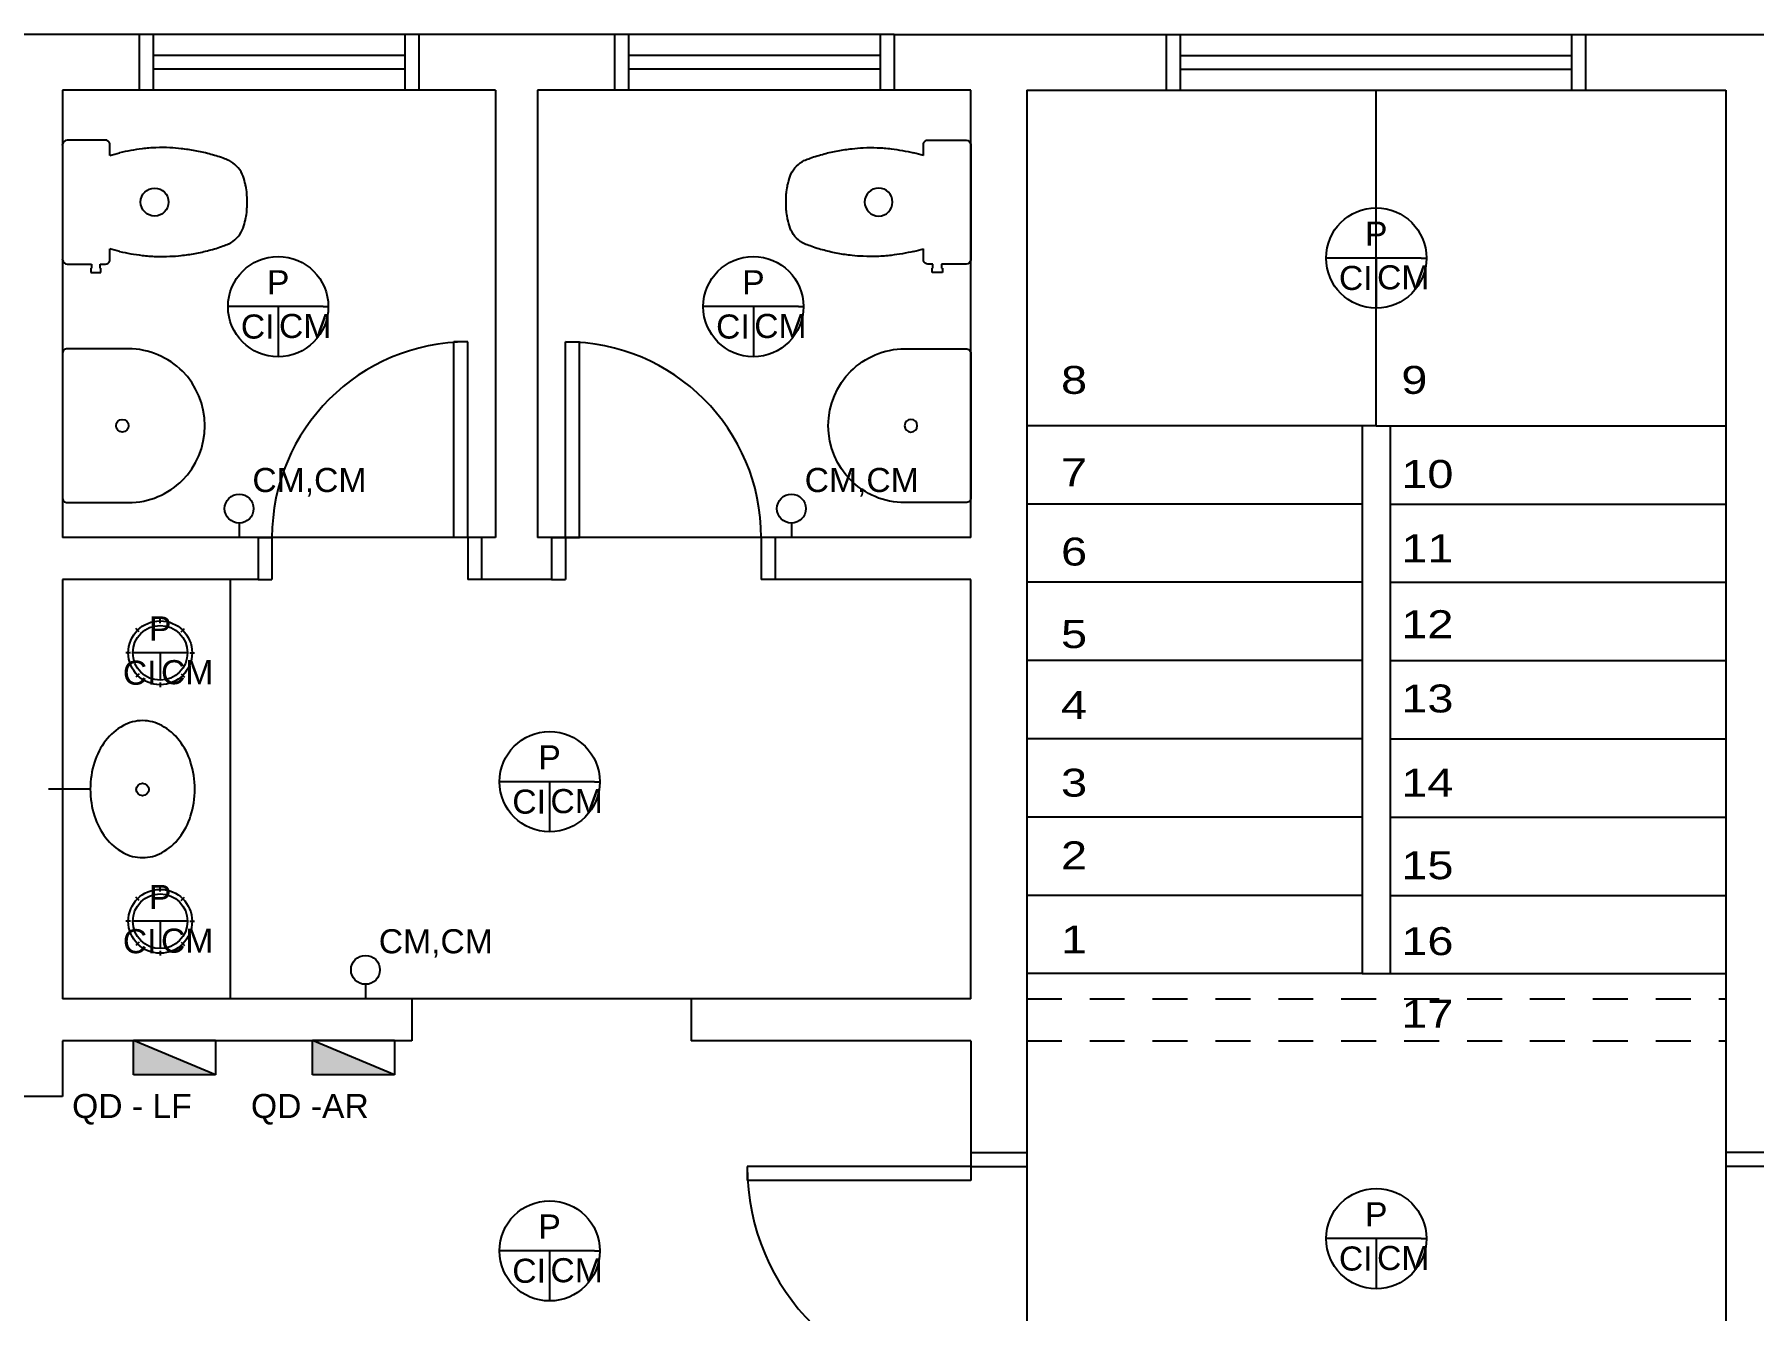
# Model space of a CAD drawing. Header units: millimetres. Extents: x 3257.7 to 3310.8, y 1679.5 to 1717.1.
# Drawn here: x 3265.9 to 3272.05, y 1696.57 to 1701.14 of the extents above; entities that cross this region are included whole.
import ezdxf
from ezdxf.enums import TextEntityAlignment as Align

# ---------------------------------------------------------------- set-up
doc = ezdxf.new("R2010")
doc.units = ezdxf.units.MM
doc.linetypes.add('HIDDEN2', pattern=[0.1875, 0.125, -0.0625])
for name, color, linetype in [('BLOCOS', 1, 'Continuous'), ('COTA', 1, 'Continuous'), ('ELETRODUTO LUMINÁRIA', 3, 'Continuous'), ('PAREDE', 4, 'Continuous'), ('PROJECAO', 1, 'HIDDEN2'), ('VISTA', 251, 'Continuous')]:
    doc.layers.add(name, color=color, linetype=linetype)
doc.layers.add('REDE ELETRICA', color=7, linetype='Continuous', lineweight=9)
doc.styles.add('GYN_Carimbo_Página', font='arial.ttf', dxfattribs={"height": 0.6})
doc.styles.add('GYN_Dispositivos', font='arial.ttf', dxfattribs={"height": 0.2})
doc.styles.get("Standard").update_dxf_attribs({"font": 'arial.ttf'})

# ---------------------------------------------------------------- blocks, each defined once
blk = doc.blocks.new('EP11')
for p, q in [((0, 0), (-0.2038, 0)), ((0.2038, 0), (0, 0)), ((-0.222, -0.017), (-0.222, -0.094)), ((0.222, -0.094), (0.222, -0.017)), ((-0.236, -0.102), (-0.252, -0.102)), ((-0.252, -0.102), (-0.252, -0.12)), ((-0.252, -0.12), (-0.252, -0.138)), ((-0.236, -0.1045), (-0.236, -0.102)), ((-0.222, -0.1045), (-0.236, -0.1045)), ((-0.222, -0.094), (-0.222, -0.1045)), ((0.222, -0.1045), (0.222, -0.094)), ((0.222, -0.1355), (0.222, -0.1045)), ((-0.252, -0.138), (-0.236, -0.138)), ((-0.236, -0.138), (-0.236, -0.1355)), ((-0.236, -0.1355), (-0.222, -0.1355)), ((-0.222, -0.1355), (-0.222, -0.154)), ((-0.205, -0.17), (-0.167, -0.17)), ((0.167, -0.17), (0.205, -0.17)), ((0.222, -0.154), (0.222, -0.1355))]:
    blk.add_line(p, q)
blk.add_circle((0, -0.33), 0.05)
for centre, radius, start, end in [((-0.2045, -0.0089), 0.00897, 85.42303, 105.45677), ((0.2045, -0.0089), 0.00897, 74.54323, 94.57697), ((-0.2031, -0.0189), 0.019, 101.6475, 174.25505), ((0.2031, -0.0189), 0.019, 5.74496, 78.3525), ((-0.2056, -0.1536), 0.0164, 181.29742, 255.07346), ((-0.2052, -0.1494), 0.0206, 256.828, 270.41934), ((-2.4257, 0.4243), 2.3356, 344.36932, 345.25903), ((2.4257, 0.4243), 2.3356, 194.74098, 195.63066), ((0.2052, -0.1494), 0.0206, 269.58066, 283.172), ((0.2056, -0.1536), 0.0164, 284.92654, 358.70258), ((0.6405, -0.3892), 0.8375, 167.29454, 172.85298), ((-0.6405, -0.3892), 0.8375, 7.14703, 12.70546), ((0.31, -0.3502), 0.5047, 172.5779, 178.27422), ((-0.31, -0.3502), 0.5047, 1.72578, 7.4221), ((0.1804, -0.3563), 0.3755, 176.75572, 184.39018), ((-0.1804, -0.3563), 0.3755, 355.6098, 3.24429), ((0.2095, -0.3749), 0.4036, 181.44098, 187.1373), ((0.8313, -0.3074), 1.029, 186.56387, 189.37535), ((-0.8313, -0.3074), 1.029, 350.62463, 353.43613), ((-0.2095, -0.3749), 0.4036, 352.8627, 358.55902), ((0.6124, -0.3182), 0.8117, 191.14168, 194.76384), ((-0.6124, -0.3182), 0.8117, 345.23615, 348.85834), ((0.3031, -0.405), 0.4905, 194.16469, 200.2822), ((-0.3031, -0.405), 0.4905, 339.7178, 345.83533), ((0.0748, -0.4995), 0.2437, 198.04471, 203.06738), ((-0.0575, -0.5506), 0.1022, 205.76828, 245.40099), ((0.0575, -0.5506), 0.1022, 294.599, 334.23172), ((-0.0748, -0.4995), 0.2437, 336.93262, 341.95529), ((-0.0329, -0.4836), 0.1734, 247.22383, 257.63348), ((-0.029, -0.5138), 0.1452, 253.58079, 258.81809), ((-0.0196, -0.4967), 0.1638, 256.74405, 266.20142), ((-0.0247, -0.624), 0.0366, 261.02801, 272.9556), ((-0.0089, -0.5294), 0.1319, 263.95276, 273.87707), ((0.0089, -0.5294), 0.1319, 266.12293, 276.04724), ((0.0247, -0.624), 0.0366, 267.0444, 278.97199), ((0.0196, -0.4967), 0.1638, 273.79858, 283.25595), ((0.029, -0.5138), 0.1452, 281.18192, 286.41922), ((0.0329, -0.4836), 0.1734, 282.36652, 292.77618)]:
    blk.add_arc(centre, radius, start, end)
blk = doc.blocks.new('EP09')
blk.add_lwpolyline([(-0.2572, 0, 0.414214), (-0.2752, -0.018), (-0.2752, -0.25), (-0.2737, -0.2636), (-0.2723, -0.2773), (-0.2694, -0.291), (-0.2665, -0.304), (-0.2629, -0.3169), (-0.2586, -0.3299), (-0.2536, -0.3422), (-0.2478, -0.3544), (-0.242, -0.3659), (-0.2356, -0.3775), (-0.2283, -0.389), (-0.2204, -0.3998), (-0.2125, -0.4099), (-0.2039, -0.42), (-0.1952, -0.4293), (-0.1952, -0.4293), (-0.1758, -0.4473), (-0.1542, -0.4632), (-0.1311, -0.4769), (-0.1073, -0.4884), (-0.0821, -0.4978), (-0.0555, -0.5042), (-0.0281, -0.5086), (0, -0.51), (0.0281, -0.5086), (0.0555, -0.5042), (0.0821, -0.4978), (0.1073, -0.4884), (0.1311, -0.4769), (0.1542, -0.4632), (0.1758, -0.4473), (0.1952, -0.4293), (0.1952, -0.4293), (0.2039, -0.42), (0.2125, -0.4099), (0.2204, -0.3998), (0.2283, -0.389), (0.2356, -0.3775), (0.242, -0.3659), (0.2478, -0.3544), (0.2536, -0.3422), (0.2586, -0.3299), (0.2629, -0.3169), (0.2665, -0.304), (0.2694, -0.291), (0.2723, -0.2773), (0.2737, -0.2636), (0.2752, -0.25), (0.2752, -0.018, 0.414214), (0.2572, 0)], format="xyb", close=True)
blk.add_circle((0, -0.2146), 0.0225)
blk = doc.blocks.new('EP14')
blk.add_line((0, 0.1), (0, -0.05))
blk.add_lwpolyline([(-0.245, 0.2869, 0.124977), (-0.2275, 0.2182, 0.105809), (-0.1732, 0.1548, 0.086634), (-0.0965, 0.1149, 0.076682), (0, 0.1, 0.076682), (0.0965, 0.1149, 0.086634), (0.1732, 0.1548, 0.105809), (0.2275, 0.2182, 0.124977), (0.245, 0.2869, 0.124977), (0.2275, 0.3557, 0.105809), (0.1732, 0.4191, 0.086634), (0.0965, 0.459, 0.076682), (0, 0.4739, 0.076682), (-0.0965, 0.459, 0.086634), (-0.1732, 0.4191, 0.105809), (-0.2275, 0.3557, 0.124977)], format="xyb", close=True)
blk.add_circle((0.0014, 0.2869), 0.0225)
blk = doc.blocks.new('*U163')
for p, q in [((-0.373, 0), (-0.416, 0)), ((0.373, 0), (-0.373, 0)), ((0, 0), (0, -0.373)), ((0.373, 0), (0.416, 0)), ((0, -0.373), (0, -0.416))]:
    blk.add_line(p, q)
blk.add_circle((0, 0), 0.416)
at = {"color": 7, "style": 'GYN_Dispositivos'}
blk.add_attdef('P', text='', height=0.2, dxfattribs=at).set_placement((0, 0.16), align=Align.BOTTOM_CENTER)
blk.add_attdef('CI', text='', height=0.2, dxfattribs=at).set_placement((-0.16, 0), align=Align.TOP_RIGHT)
blk.add_attdef('CM', text='', height=0.2, dxfattribs=at).set_placement((0.16, 0), align=Align.TOP_LEFT)
blk = doc.blocks.new('*U152')
blk.add_line((0, 0.12), (0, 0))
blk.add_circle((0, 0.24), 0.12)
at = {"layer": 'REDE ELETRICA', "style": 'GYN_Carimbo_Página'}
blk.add_attdef('COMANDO', text='', height=0.2, dxfattribs=at).set_placement((0, 0.542), align=Align.MIDDLE_CENTER)
blk = doc.blocks.new('Quadro terminal.')
blk.add_hatch(color=256).paths.add_polyline_path([(-0.34, 0.212), (0.34, -0.071), (0.34, 0.212)])
at = {"ltscale": 0.05}
for p, q in [((-0.34, -0.071), (-0.34, 0.212)), ((-0.34, 0.212), (0.34, 0.212)), ((-0.34, 0.212), (0.34, -0.071)), ((0.34, 0.212), (0.34, -0.071)), ((-0.34, -0.071), (0.34, -0.071))]:
    blk.add_line(p, q, dxfattribs=at)
at = {"layer": 'REDE ELETRICA', "style": 'GYN_Carimbo_Página'}
blk.add_attdef('CM', text='', height=0.2, rotation=360, dxfattribs=at).set_placement((-0.254, 0.238), align=Align.BOTTOM_LEFT)
blk = doc.blocks.new('*U178')
for p, q in [((-0.174, 0.174), (-0.201, 0.201)), ((0, 0.246), (0, 0.284)), ((0.174, 0.174), (0.201, 0.201)), ((-0.246, 0), (-0.284, 0)), ((0.227, 0), (-0.227, 0)), ((0, 0), (0, -0.227)), ((0.246, 0), (0.284, 0)), ((-0.174, -0.174), (-0.201, -0.201)), ((0, -0.246), (0, -0.284)), ((0.174, -0.174), (0.201, -0.201))]:
    blk.add_line(p, q)
for radius in [0.265, 0.227]:
    blk.add_circle((0, 0), radius)
at = {"color": 7, "style": 'GYN_Dispositivos'}
blk.add_attdef('P', text='', height=0.2, dxfattribs=at).set_placement((0, 0.16), align=Align.BOTTOM_CENTER)
blk.add_attdef('CI', text='', height=0.2, dxfattribs=at).set_placement((-0.16, 0), align=Align.TOP_RIGHT)
blk.add_attdef('CM', text='', height=0.2, dxfattribs=at).set_placement((0.16, 0), align=Align.TOP_LEFT)

msp = doc.modelspace()

# ---------------------------------------------------------------- linework, layer by layer
at = {"linetype": 'Continuous'}
msp.add_line((3270.6991, 1699.7386), (3270.6991, 1700.9386), dxfattribs=at)
for p, q in [((3270.6991, 1699.7386), (3269.4491, 1699.7386)), ((3270.6491, 1699.7386), (3270.6491, 1697.7786)), ((3270.6991, 1699.7386), (3271.9491, 1699.7386)), ((3270.7491, 1699.7386), (3270.7491, 1697.7786)), ((3270.6491, 1699.4586), (3269.4491, 1699.4586)), ((3270.7491, 1699.4586), (3271.9491, 1699.4586)), ((3270.6491, 1699.1786), (3269.4491, 1699.1786)), ((3270.7491, 1699.1786), (3271.9491, 1699.1786)), ((3270.6491, 1698.8986), (3269.4491, 1698.8986)), ((3270.7491, 1698.8986), (3271.9491, 1698.8986)), ((3270.6491, 1698.6186), (3269.4491, 1698.6186)), ((3270.7491, 1698.6186), (3271.9491, 1698.6186)), ((3270.6491, 1698.3386), (3269.4491, 1698.3386)), ((3270.7491, 1698.3386), (3271.9491, 1698.3386)), ((3270.6491, 1698.0586), (3269.4491, 1698.0586)), ((3270.7491, 1698.0586), (3271.9491, 1698.0586)), ((3270.6491, 1697.7786), (3269.4491, 1697.7786)), ((3270.6491, 1697.7786), (3271.9491, 1697.7786))]:
    msp.add_line(p, q)
at = {"layer": 'BLOCOS'}
msp.add_line((3266.5991, 1699.1886), (3266.5991, 1697.6886), dxfattribs=at)
at = {"layer": 'PAREDE', "linetype": 'Continuous'}
for p, q in [((3266.2741, 1701.1386), (3262.3991, 1701.1386)), ((3266.2741, 1701.1386), (3266.2741, 1700.9386)), ((3267.2741, 1701.1386), (3267.2741, 1700.9386)), ((3267.9741, 1701.1386), (3267.2741, 1701.1386)), ((3267.9741, 1701.1386), (3267.9741, 1700.9386)), ((3268.9741, 1701.1386), (3268.9741, 1700.9386)), ((3266.2741, 1700.9386), (3265.9991, 1700.9386)), ((3267.5491, 1700.9386), (3267.2741, 1700.9386)), ((3267.9741, 1700.9386), (3267.6991, 1700.9386)), ((3269.2491, 1700.9386), (3268.9741, 1700.9386)), ((3269.4491, 1700.9386), (3269.4491, 1697.1386)), ((3271.9491, 1700.9386), (3271.9491, 1697.1386)), ((3266.6991, 1699.3386), (3265.9991, 1699.3386)), ((3266.6991, 1699.3386), (3266.6991, 1699.1886)), ((3267.5491, 1699.3386), (3267.4991, 1699.3386)), ((3267.4991, 1699.3386), (3267.4991, 1699.1886)), ((3267.7491, 1699.3386), (3267.6991, 1699.3386)), ((3267.7491, 1699.3386), (3267.7491, 1699.1886)), ((3269.2491, 1699.3386), (3268.5491, 1699.3386)), ((3268.5491, 1699.3386), (3268.5491, 1699.1886)), ((3266.6991, 1699.1886), (3265.9991, 1699.1886)), ((3267.7491, 1699.1886), (3267.4991, 1699.1886)), ((3269.2491, 1699.1886), (3268.5491, 1699.1886)), ((3267.2491, 1697.6886), (3265.9991, 1697.6886)), ((3267.2491, 1697.6886), (3267.2491, 1697.5386)), ((3269.2491, 1697.6886), (3268.2491, 1697.6886)), ((3268.2491, 1697.6886), (3268.2491, 1697.5386)), ((3267.2491, 1697.5386), (3265.9991, 1697.5386)), ((3269.2491, 1697.5386), (3268.2491, 1697.5386)), ((3269.2491, 1697.5386), (3269.2491, 1697.1386)), ((3269.2491, 1697.1386), (3269.4491, 1697.1386)), ((3272.1491, 1697.1386), (3271.9491, 1697.1386))]:
    msp.add_line(p, q, dxfattribs=at)
at = {"layer": 'PAREDE'}
for p, q in [((3268.9741, 1701.1386), (3269.9491, 1701.1386)), ((3269.9491, 1700.9386), (3269.9491, 1701.1386)), ((3271.4491, 1701.1386), (3272.4241, 1701.1386)), ((3271.4491, 1700.9386), (3271.4491, 1701.1386)), ((3265.9991, 1700.9386), (3265.9991, 1699.3386)), ((3267.5491, 1700.9386), (3267.5491, 1699.3386)), ((3267.6991, 1700.9386), (3267.6991, 1699.3386)), ((3269.2491, 1699.3386), (3269.2491, 1700.9386)), ((3269.4491, 1700.9386), (3269.9491, 1700.9386)), ((3271.4491, 1700.9386), (3271.9491, 1700.9386)), ((3265.9991, 1699.1886), (3265.9991, 1697.6886)), ((3269.2491, 1697.6886), (3269.2491, 1699.1886)), ((3265.9991, 1697.5386), (3265.9991, 1697.3386)), ((3265.9991, 1697.3386), (3265.8491, 1697.3386))]:
    msp.add_line(p, q, dxfattribs=at)
at = {"layer": 'PROJECAO'}
for p, q in [((3269.4491, 1697.6886), (3271.9491, 1697.6886)), ((3269.4491, 1697.5386), (3271.9491, 1697.5386))]:
    msp.add_line(p, q, dxfattribs=at)
at = {"layer": 'VISTA', "linetype": 'Continuous'}
for p, q in [((3267.2741, 1701.1386), (3266.2741, 1701.1386)), ((3266.3241, 1701.1386), (3266.3241, 1700.9386)), ((3267.2241, 1701.1386), (3267.2241, 1700.9386)), ((3268.9741, 1701.1386), (3267.9741, 1701.1386)), ((3268.0241, 1701.1386), (3268.0241, 1700.9386)), ((3268.9241, 1701.1386), (3268.9241, 1700.9386)), ((3267.2241, 1701.0636), (3266.3241, 1701.0636)), ((3268.9241, 1701.0636), (3268.0241, 1701.0636)), ((3267.2241, 1701.0136), (3266.3241, 1701.0136)), ((3268.9241, 1701.0136), (3268.0241, 1701.0136)), ((3267.2741, 1700.9386), (3266.2741, 1700.9386)), ((3268.9741, 1700.9386), (3267.9741, 1700.9386)), ((3267.4491, 1700.0386), (3267.3991, 1700.0386)), ((3267.3991, 1699.3386), (3267.3991, 1700.0386)), ((3267.4491, 1699.3386), (3267.4491, 1700.0386)), ((3267.7991, 1699.3386), (3267.7991, 1700.0386)), ((3267.7991, 1700.0386), (3267.8491, 1700.0386)), ((3267.8491, 1699.3386), (3267.8491, 1700.0386)), ((3266.6991, 1699.3386), (3266.7491, 1699.3386)), ((3267.4991, 1699.3386), (3266.6991, 1699.3386)), ((3266.7491, 1699.3386), (3266.7491, 1699.1886)), ((3267.4491, 1699.3386), (3267.3991, 1699.3386)), ((3267.4991, 1699.3386), (3267.4491, 1699.3386)), ((3267.4491, 1699.3386), (3267.4491, 1699.1886)), ((3267.7491, 1699.3386), (3267.7991, 1699.3386)), ((3268.5491, 1699.3386), (3267.7491, 1699.3386)), ((3267.7991, 1699.3386), (3267.7991, 1699.1886)), ((3267.7991, 1699.3386), (3267.8491, 1699.3386)), ((3268.5491, 1699.3386), (3268.4991, 1699.3386)), ((3268.4991, 1699.3386), (3268.4991, 1699.1886)), ((3266.6991, 1699.1886), (3266.7491, 1699.1886)), ((3267.4991, 1699.1886), (3267.4491, 1699.1886)), ((3267.7491, 1699.1886), (3267.7991, 1699.1886)), ((3268.5491, 1699.1886), (3268.4991, 1699.1886)), ((3268.2491, 1697.6886), (3267.2491, 1697.6886)), ((3269.2491, 1697.0886), (3268.4491, 1697.0886)), ((3268.4491, 1697.0886), (3268.4491, 1697.0386)), ((3269.2491, 1697.1386), (3269.2491, 1697.0886)), ((3269.2491, 1697.0886), (3269.4491, 1697.0886)), ((3269.2491, 1697.0886), (3269.2491, 1697.0386)), ((3269.4491, 1697.1386), (3269.4491, 1697.0886)), ((3269.4491, 1697.1386), (3269.4491, 1696.2386)), ((3271.9491, 1697.1386), (3271.9491, 1697.0886)), ((3271.9491, 1697.1386), (3271.9491, 1696.2386)), ((3272.1491, 1697.0886), (3271.9491, 1697.0886)), ((3269.2491, 1697.0386), (3268.4491, 1697.0386))]:
    msp.add_line(p, q, dxfattribs=at)
at = {"layer": 'VISTA'}
for p, q in [((3269.9491, 1701.1386), (3271.4491, 1701.1386)), ((3269.9991, 1700.9386), (3269.9991, 1701.1386)), ((3271.3991, 1700.9386), (3271.3991, 1701.1386)), ((3269.9991, 1701.0636), (3271.3991, 1701.0636)), ((3269.9991, 1701.0136), (3271.3991, 1701.0136)), ((3269.9491, 1700.9386), (3271.4491, 1700.9386))]:
    msp.add_line(p, q, dxfattribs=at)
at = {"layer": 'VISTA', "linetype": 'Continuous'}
for centre, radius, start, end in [((3267.4491, 1699.3386), 0.7, 90, 180), ((3267.7991, 1699.3386), 0.7, 0, 90), ((3269.2491, 1697.0886), 0.8, 180, 270)]:
    msp.add_arc(centre, radius, start, end, dxfattribs=at)

# ---------------------------------------------------------------- block references
at = {"layer": 'BLOCOS', "linetype": 'Continuous', "rotation": 90}
for name, p in [('EP11', (3265.9991, 1700.5386)), ('EP09', (3265.9991, 1699.7386))]:
    msp.add_blockref(name, p, dxfattribs=at)
at = {"layer": 'BLOCOS', "linetype": 'Continuous', "xscale": -1, "rotation": 270}
for name, p in [('EP11', (3269.2491, 1700.5386)), ('EP09', (3269.2491, 1699.7386))]:
    msp.add_blockref(name, p, dxfattribs=at)
at = {"layer": 'BLOCOS', "rotation": 270}
msp.add_blockref('EP14', (3265.9991, 1698.4386), dxfattribs=at)
at = {"layer": 'ELETRODUTO LUMINÁRIA'}
ref = msp.add_blockref('*U163', (3270.6991, 1700.3386), dxfattribs=dict(at, xscale=0.4310284338323022, yscale=0.4310284338323022, zscale=0.4310284338323022))
ref.add_attrib('P', 'P', dxfattribs={"layer": '0', "color": 7, "height": 0.0862, "style": 'GYN_Dispositivos'}).set_placement((3270.6991, 1700.3568), align=Align.BOTTOM_CENTER)
ref.add_attrib('CI', 'CI', dxfattribs={"layer": '0', "color": 7, "height": 0.08621, "style": 'GYN_Dispositivos'}).set_placement((3270.6861, 1700.3105), align=Align.TOP_RIGHT)
ref.add_attrib('CM', 'CM', dxfattribs={"layer": '0', "color": 7, "height": 0.08621, "style": 'GYN_Dispositivos'}).set_placement((3270.7021, 1700.3125), align=Align.TOP_LEFT)
ref = msp.add_blockref('*U163', (3266.7712, 1700.1647), dxfattribs=dict(at, xscale=0.4310284338323022, yscale=0.4310284338323022, zscale=0.4310284338323022))
ref.add_attrib('P', 'P', dxfattribs={"layer": '0', "color": 7, "height": 0.0862, "style": 'GYN_Dispositivos'}).set_placement((3266.7712, 1700.1829), align=Align.BOTTOM_CENTER)
ref.add_attrib('CI', 'CI', dxfattribs={"layer": '0', "color": 7, "height": 0.08621, "style": 'GYN_Dispositivos'}).set_placement((3266.7581, 1700.1366), align=Align.TOP_RIGHT)
ref.add_attrib('CM', 'CM', dxfattribs={"layer": '0', "color": 7, "height": 0.08621, "style": 'GYN_Dispositivos'}).set_placement((3266.7741, 1700.1386), align=Align.TOP_LEFT)
ref = msp.add_blockref('*U163', (3268.4712, 1700.1647), dxfattribs=dict(at, xscale=0.4310284338323022, yscale=0.4310284338323022, zscale=0.4310284338323022))
ref.add_attrib('P', 'P', dxfattribs={"layer": '0', "color": 7, "height": 0.0862, "style": 'GYN_Dispositivos'}).set_placement((3268.4712, 1700.1829), align=Align.BOTTOM_CENTER)
ref.add_attrib('CI', 'CI', dxfattribs={"layer": '0', "color": 7, "height": 0.08621, "style": 'GYN_Dispositivos'}).set_placement((3268.4581, 1700.1366), align=Align.TOP_RIGHT)
ref.add_attrib('CM', 'CM', dxfattribs={"layer": '0', "color": 7, "height": 0.08621, "style": 'GYN_Dispositivos'}).set_placement((3268.4741, 1700.1386), align=Align.TOP_LEFT)
ref = msp.add_blockref('*U152', (3266.6315, 1699.3386), dxfattribs=dict(at, xscale=0.4310284338323022, yscale=0.4310284338323022, zscale=0.4310284338323022))
ref.add_attrib('COMANDO', 'CM,CM', dxfattribs={"layer": 'REDE ELETRICA', "height": 0.08621, "style": 'GYN_Carimbo_Página'}).set_placement((3266.8829, 1699.5444), align=Align.MIDDLE_CENTER)
ref = msp.add_blockref('*U152', (3268.6071, 1699.3386), dxfattribs=dict(at, xscale=0.4310284338323022, yscale=0.4310284338323022, zscale=0.4310284338323022))
ref.add_attrib('COMANDO', 'CM,CM', dxfattribs={"layer": 'REDE ELETRICA', "height": 0.08621, "style": 'GYN_Carimbo_Página'}).set_placement((3268.8586, 1699.5444), align=Align.MIDDLE_CENTER)
ref = msp.add_blockref('*U178', (3266.3491, 1698.9263), dxfattribs=dict(at, xscale=0.4310284338323022, yscale=0.4310284338323022, zscale=0.4310284338323022))
ref.add_attrib('P', 'P', dxfattribs={"layer": '0', "color": 7, "height": 0.0862, "style": 'GYN_Dispositivos'}).set_placement((3266.3491, 1698.9444), align=Align.BOTTOM_CENTER)
ref.add_attrib('CI', 'CI', dxfattribs={"layer": '0', "color": 7, "height": 0.08621, "style": 'GYN_Dispositivos'}).set_placement((3266.3361, 1698.8982), align=Align.TOP_RIGHT)
ref.add_attrib('CM', 'CM', dxfattribs={"layer": '0', "color": 7, "height": 0.08621, "style": 'GYN_Dispositivos'}).set_placement((3266.3521, 1698.9001), align=Align.TOP_LEFT)
ref = msp.add_blockref('*U163', (3267.7421, 1698.4651), dxfattribs=dict(at, xscale=0.4310284338323022, yscale=0.4310284338323022, zscale=0.4310284338323022))
ref.add_attrib('P', 'P', dxfattribs={"layer": '0', "color": 7, "height": 0.0862, "style": 'GYN_Dispositivos'}).set_placement((3267.7421, 1698.4832), align=Align.BOTTOM_CENTER)
ref.add_attrib('CI', 'CI', dxfattribs={"layer": '0', "color": 7, "height": 0.08621, "style": 'GYN_Dispositivos'}).set_placement((3267.7291, 1698.437), align=Align.TOP_RIGHT)
ref.add_attrib('CM', 'CM', dxfattribs={"layer": '0', "color": 7, "height": 0.08621, "style": 'GYN_Dispositivos'}).set_placement((3267.7451, 1698.4389), align=Align.TOP_LEFT)
ref = msp.add_blockref('*U178', (3266.3491, 1697.9658), dxfattribs=dict(at, xscale=0.4310284338323022, yscale=0.4310284338323022, zscale=0.4310284338323022))
ref.add_attrib('P', 'P', dxfattribs={"layer": '0', "color": 7, "height": 0.0862, "style": 'GYN_Dispositivos'}).set_placement((3266.3491, 1697.984), align=Align.BOTTOM_CENTER)
ref.add_attrib('CI', 'CI', dxfattribs={"layer": '0', "color": 7, "height": 0.08621, "style": 'GYN_Dispositivos'}).set_placement((3266.3361, 1697.9377), align=Align.TOP_RIGHT)
ref.add_attrib('CM', 'CM', dxfattribs={"layer": '0', "color": 7, "height": 0.08621, "style": 'GYN_Dispositivos'}).set_placement((3266.3521, 1697.9397), align=Align.TOP_LEFT)
ref = msp.add_blockref('*U152', (3267.0835, 1697.6886), dxfattribs=dict(at, xscale=0.4310284338323022, yscale=0.4310284338323022, zscale=0.4310284338323022))
ref.add_attrib('COMANDO', 'CM,CM', dxfattribs={"layer": 'REDE ELETRICA', "height": 0.08621, "style": 'GYN_Carimbo_Página'}).set_placement((3267.335, 1697.8944), align=Align.MIDDLE_CENTER)
ref = msp.add_blockref('Quadro terminal.', (3266.4008, 1697.5082), dxfattribs=dict(at, xscale=0.4310284338323022, yscale=0.4310284338323022, zscale=0.4310284338323022, rotation=180))
ref.add_attrib('CM', 'QD - LF', dxfattribs={"layer": 'REDE ELETRICA', "height": 0.08621, "style": 'GYN_Carimbo_Página'}).set_placement((3266.034, 1697.236), align=Align.BOTTOM_LEFT)
ref = msp.add_blockref('Quadro terminal.', (3267.0406, 1697.5082), dxfattribs=dict(at, xscale=0.4310284338323022, yscale=0.4310284338323022, zscale=0.4310284338323022, rotation=180))
ref.add_attrib('CM', 'QD -AR', dxfattribs={"layer": 'REDE ELETRICA', "height": 0.08621, "style": 'GYN_Carimbo_Página'}).set_placement((3266.6738, 1697.236), align=Align.BOTTOM_LEFT)
ref = msp.add_blockref('*U163', (3267.7421, 1696.7868), dxfattribs=dict(at, xscale=0.4310284338323022, yscale=0.4310284338323022, zscale=0.4310284338323022))
ref.add_attrib('P', 'P', dxfattribs={"layer": '0', "color": 7, "height": 0.0862, "style": 'GYN_Dispositivos'}).set_placement((3267.7421, 1696.805), align=Align.BOTTOM_CENTER)
ref.add_attrib('CI', 'CI', dxfattribs={"layer": '0', "color": 7, "height": 0.08621, "style": 'GYN_Dispositivos'}).set_placement((3267.7291, 1696.7587), align=Align.TOP_RIGHT)
ref.add_attrib('CM', 'CM', dxfattribs={"layer": '0', "color": 7, "height": 0.08621, "style": 'GYN_Dispositivos'}).set_placement((3267.7451, 1696.7607), align=Align.TOP_LEFT)
ref = msp.add_blockref('*U163', (3270.6991, 1696.8307), dxfattribs=dict(at, xscale=0.4310284338323022, yscale=0.4310284338323022, zscale=0.4310284338323022))
ref.add_attrib('P', 'P', dxfattribs={"layer": '0', "color": 7, "height": 0.0862, "style": 'GYN_Dispositivos'}).set_placement((3270.6991, 1696.8488), align=Align.BOTTOM_CENTER)
ref.add_attrib('CI', 'CI', dxfattribs={"layer": '0', "color": 7, "height": 0.08621, "style": 'GYN_Dispositivos'}).set_placement((3270.6861, 1696.8026), align=Align.TOP_RIGHT)
ref.add_attrib('CM', 'CM', dxfattribs={"layer": '0', "color": 7, "height": 0.08621, "style": 'GYN_Dispositivos'}).set_placement((3270.7021, 1696.8045), align=Align.TOP_LEFT)

# ---------------------------------------------------------------- texts
at = {"layer": 'COTA', "width": 1.2}
for s, p in [('8', (3269.5716, 1699.8526)), ('9', (3270.7889, 1699.8526)), ('7', (3269.5716, 1699.5219)), ('10', (3270.7889, 1699.516)), ('6', (3269.5716, 1699.2384)), ('11', (3270.7889, 1699.2502)), ('12', (3270.7889, 1698.9786)), ('5', (3269.5716, 1698.9432)), ('13', (3270.7889, 1698.7129)), ('4', (3269.5716, 1698.6892)), ('3', (3269.5716, 1698.4117)), ('14', (3270.7889, 1698.4117)), ('2', (3269.5716, 1698.1518)), ('15', (3270.7889, 1698.1164)), ('1', (3269.5716, 1697.8507)), ('16', (3270.7889, 1697.8448)), ('17', (3270.7889, 1697.5849))]:
    msp.add_text(s, height=0.1, dxfattribs=at).set_placement(p)

doc.saveas('drawing.dxf')
